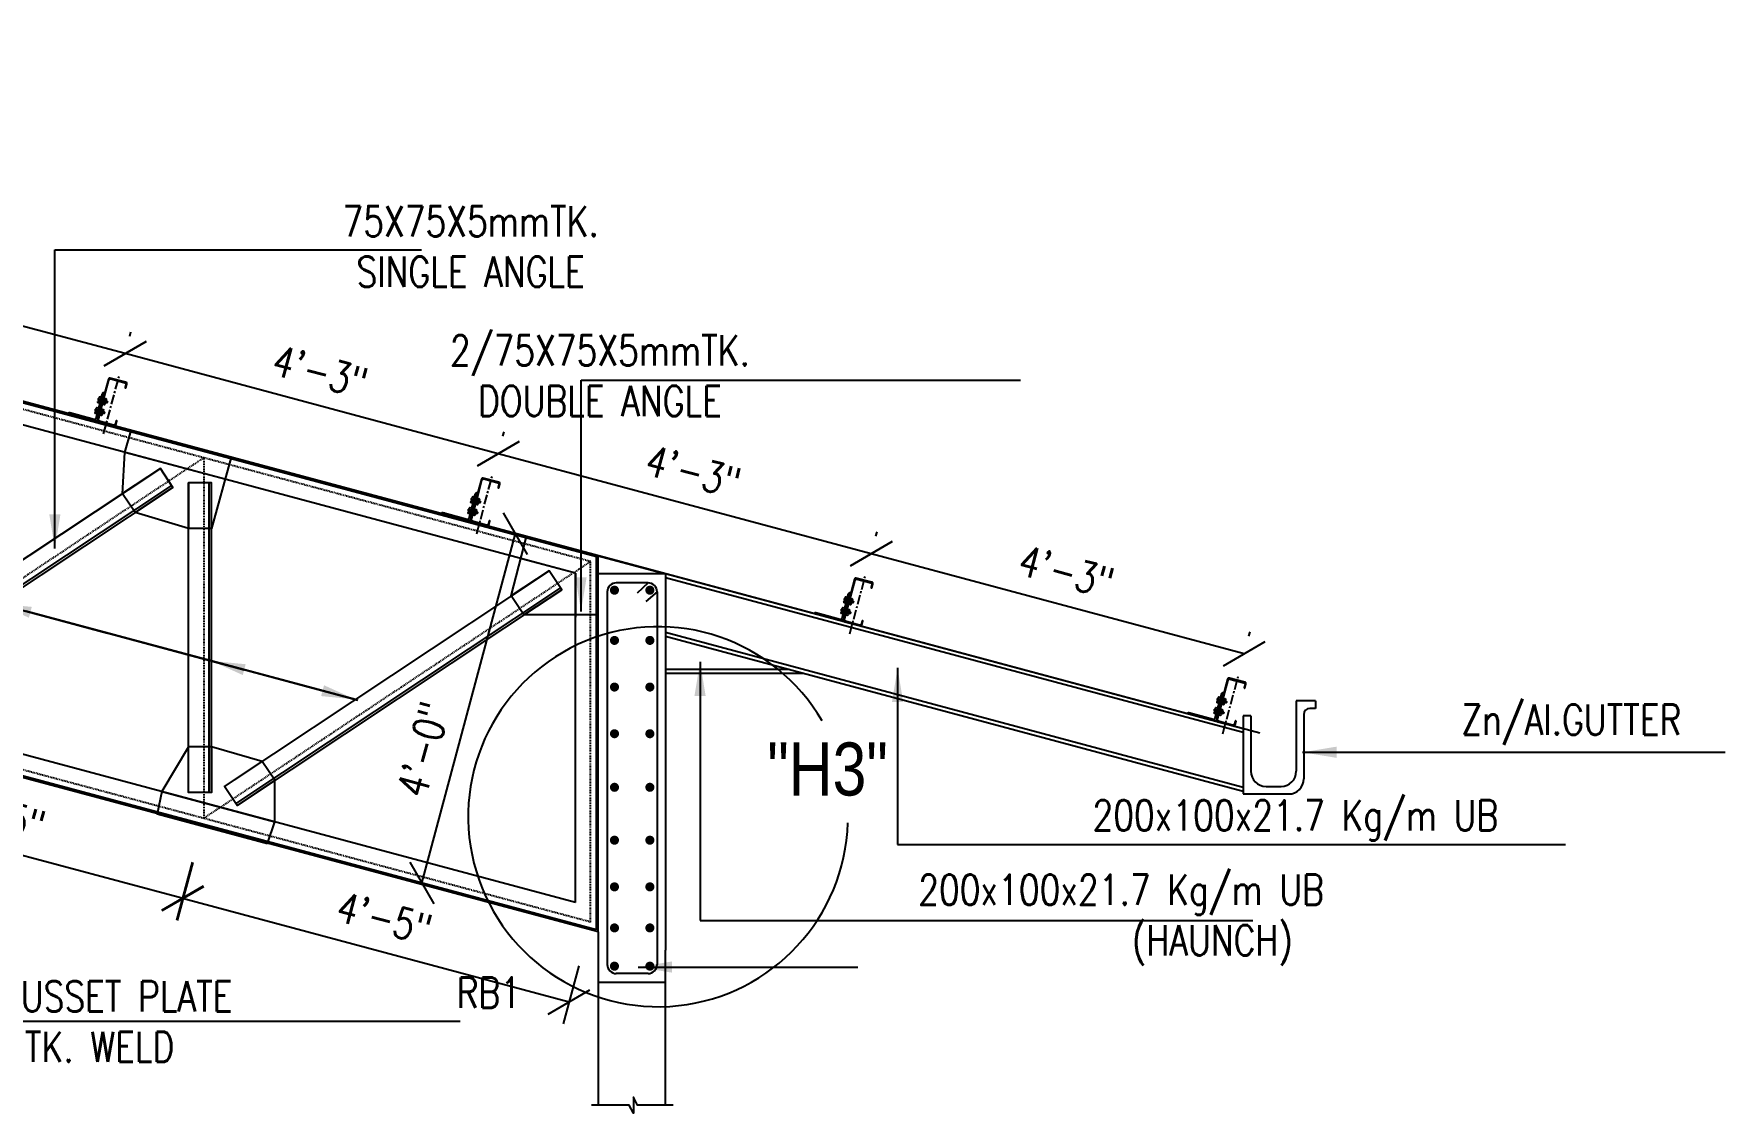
# Model space of a CAD drawing. Extents: x -95606 to 113309, y -42160 to -940.
# Drawn here: x 104742 to 104965.5, y -21052.1 to -20909.6 of the extents above; entities that cross this region are included whole.
import ezdxf

# ---------------------------------------------------------------- set-up
doc = ezdxf.new("R2010")
doc.units = 0
doc.header["$LTSCALE"] = 0.02
doc.header["$MEASUREMENT"] = 0
doc.header["$PDMODE"] = 3
doc.header["$PDSIZE"] = -2
doc.linetypes.add('CENTERX2', pattern=[101.6, 63.5, -12.7, 12.7, -12.7])
doc.linetypes.add('DASHEDX2', pattern=[1.5, 1, -0.5])
doc.layers.get('0').update_dxf_attribs({"linetype": 'CONTINUOUS'})
doc.layers.get('DEFPOINTS').update_dxf_attribs({"linetype": 'CONTINUOUS'})
for name, color, linetype in [('5T', 4, 'CONTINUOUS'), ('A-C PURLIN', 1, 'CONTINUOUS'), ('A-DIM', 1, 'CONTINUOUS'), ('A-GRID', 7, 'CENTERX2'), ('A-OL', 2, 'CONTINUOUS'), ('A-P FRAME', 4, 'CONTINUOUS'), ('A-WELD', 6, 'CONTINUOUS'), ('DIM', 7, 'CONTINUOUS'), ('dimentions', 8, 'CONTINUOUS'), ('EXLINE', 33, 'CONTINUOUS'), ('G-GRID', 7, 'CENTERX2'), ('GUSSET', 1, 'CONTINUOUS'), ('OL', 2, 'CONTINUOUS'), ('RF', 5, 'CONTINUOUS'), ('RF5', 6, 'CONTINUOUS'), ('S-DIM', 7, 'CONTINUOUS'), ('S-TXT', 2, 'CONTINUOUS')]:
    doc.layers.add(name, color=color, linetype=linetype)
doc.layers.add('Layer4', color=4, linetype='CONTINUOUS', lineweight=25)
doc.styles.add('ROMANC', font='romanc.shx')
doc.styles.add('style9', font='romans.shx', dxfattribs={"width": 0.8, "height": 4})
doc.dimstyles.new('TEXT-14', dxfattribs={"dimtxt": 4, "dimasz": 4.5, "dimexe": 3, "dimexo": 6, "dimgap": 2, "dimtad": 1, "dimdec": 0, "dimrnd": 0.5, "dimzin": 1, "dimdsep": 46, "dimlunit": 4, "dimtxsty": 'style9', "dimblk": 'OBLIQUE', "dimcen": 72.09, "dimclrd": 1, "dimclre": 1, "dimclrt": 2, "dimadec": 0, "dimazin": 0, "dimtfac": 1, "dimtdec": 0, "dimtofl": 0, "dimtmove": 0, "dimatfit": 3, "dimfxl": 1, "dimfrac": 2, "dimtolj": 1, "dimtzin": 0, "dimlwd": -1, "dimarcsym": 0})

# ---------------------------------------------------------------- blocks, each defined once
blk = doc.blocks.new('_Oblique')
at = {"color": 0, "linetype": 'ByBlock', "lineweight": -2}
blk.add_line((-0.5, -0.5), (0.5, 0.5), dxfattribs=at)
blk = doc.blocks.new('*D129')
at = {"layer": 'DEFPOINTS', "color": 0, "lineweight": -2, "transparency": 16777216}
for p in [(104805.64, -20975.55), (104807.71, -20976.1), (104795.34, -21022.27)]:
    blk.add_point(p, dxfattribs=at)
at = {"layer": 'dimentions', "color": 1, "transparency": 16777216}
blk.add_line((104793.27, -21021.72), (104805.64, -20975.55), dxfattribs=at)
at = {"layer": 'dimentions', "color": 1, "lineweight": -2, "transparency": 16777216}
for p, q in [((104801.92, -20974.55), (104802.74, -20974.77)), ((104789.55, -21020.72), (104790.37, -21020.94))]:
    blk.add_line(p, q, dxfattribs=at)
at = {"layer": 'dimentions', "color": 1, "transparency": 16777216, "xscale": 4.5, "yscale": 4.5, "zscale": 4.5}
for p, rotation in [((104805.64, -20975.55), 74.9999999999825), ((104793.27, -21021.72), 254.9999999999825)]:
    blk.add_blockref('_Oblique', p, dxfattribs=dict(at, rotation=rotation))
at = {"layer": 'dimentions', "color": 2, "transparency": 16777216, "insert": (104793.47, -21004.05), "char_height": 4, "attachment_point": 5, "rotation": 75, "style": 'style9'}
blk.add_mtext('\\A1;4\'-0"', dxfattribs=at)
blk = doc.blocks.new('*D135')
at = {"layer": 'DEFPOINTS', "color": 0, "lineweight": -2, "transparency": 16777216}
for p in [(104713.35, -20999.47), (104710.52, -21010.03), (104764.55, -21013.19)]:
    blk.add_point(p, dxfattribs=at)
at = {"layer": 'dimentions', "color": 1, "lineweight": -2, "transparency": 16777216}
for p, q in [((104711.79, -21005.27), (104709.74, -21012.93)), ((104763, -21018.99), (104760.94, -21026.65))]:
    blk.add_line(p, q, dxfattribs=at)
at = {"layer": 'dimentions', "color": 1, "transparency": 16777216}
blk.add_line((104761.72, -21023.75), (104710.52, -21010.03), dxfattribs=at)
at = {"layer": 'dimentions', "color": 1, "transparency": 16777216, "xscale": 4.5, "yscale": 4.5, "zscale": 4.5}
for p, rotation in [((104710.52, -21010.03), 165.0000002511156), ((104761.72, -21023.75), 345.0000002511156)]:
    blk.add_blockref('_Oblique', p, dxfattribs=dict(at, rotation=rotation))
at = {"layer": 'dimentions', "color": 2, "transparency": 16777216, "insert": (104737.25, -21012.66), "char_height": 4, "attachment_point": 5, "rotation": 345, "style": 'style9'}
blk.add_mtext('\\A1;4\'-5"', dxfattribs=at)
blk = doc.blocks.new('*D136')
at = {"layer": 'DEFPOINTS', "color": 0, "lineweight": -2, "transparency": 16777216}
for p in [(104764.46, -21013.17), (104761.63, -21023.73), (104815.57, -21026.87)]:
    blk.add_point(p, dxfattribs=at)
at = {"layer": 'dimentions', "color": 1, "lineweight": -2, "transparency": 16777216}
for p, q in [((104762.91, -21018.97), (104760.85, -21026.63)), ((104814.02, -21032.66), (104811.97, -21040.32))]:
    blk.add_line(p, q, dxfattribs=at)
at = {"layer": 'dimentions', "color": 1, "transparency": 16777216}
blk.add_line((104812.74, -21037.42), (104761.63, -21023.73), dxfattribs=at)
at = {"layer": 'dimentions', "color": 1, "transparency": 16777216, "xscale": 4.5, "yscale": 4.5, "zscale": 4.5}
for p, rotation in [((104761.63, -21023.73), 164.9997281419616), ((104812.74, -21037.42), 344.9997281419616)]:
    blk.add_blockref('_Oblique', p, dxfattribs=dict(at, rotation=rotation))
at = {"layer": 'dimentions', "color": 2, "transparency": 16777216, "insert": (104788.32, -21026.35), "char_height": 4, "attachment_point": 5, "rotation": 344.9997, "style": 'style9'}
blk.add_mtext('\\A1;4\'-5"', dxfattribs=at)
blk = doc.blocks.new('A BOLT')
at = {"layer": 'GUSSET'}
h = blk.add_hatch(dxfattribs=at)
h.set_pattern_fill('LINE', color=8, scale=12.375, angle=107, style=0)
h.set_pattern_definition([(286.416, (-3737.1646, 76954.9778), (1.483816784, 0.437161318), [])])
edge = h.paths.add_edge_path()
edge.add_line((7, -1.2), (11.8, 0.3))
edge.add_ellipse((11.2, 2.4), major_axis=(1.59, 1.59), ratio=1, start_angle=241.416, end_angle=331.416)
edge.add_line((13.3, 3.1), (13.1, 3.8))
edge.add_line((13.1, 3.8), (12.9, 4.6))
edge.add_ellipse((10.7, 3.9), major_axis=(1.59, 1.59), ratio=1, start_angle=331.416, end_angle=421.416)
edge.add_line((10.1, 6.1), (7.5, 5.3))
edge.add_line((7.5, 5.3), (5.3, 4.7))
edge.add_ellipse((5.9, 2.5), major_axis=(1.59, 1.59), ratio=1, start_angle=331.416, end_angle=421.416, ccw=False)
edge.add_line((8, 3.1), (8.3, 2.4))
edge.add_line((8.3, 2.4), (8.5, 1.6))
edge.add_ellipse((6.3, 1), major_axis=(1.59, 1.59), ratio=1, start_angle=241.416, end_angle=331.416, ccw=False)
at = {"layer": 'A-GRID'}
blk.add_line((15.8, 4.6), (-20.1, -5.9), dxfattribs=at)
at = {"layer": 'A-OL', "color": 1, "linetype": 'DASHEDX2'}
for p, q in [((-12.7, 8.6), (-11.9, 8.9)), ((-2.5, 11.6), (-3.3, 11.4)), ((-6, -14.1), (-5.2, -13.8)), ((4.2, -11.1), (3.3, -11.4))]:
    blk.add_line(p, q, dxfattribs=at)
at = {"layer": 'A-OL', "color": 1}
for p, q in [((-5.2, -13.8), (-11.9, 8.9)), ((3.3, -11.4), (-3.3, 11.4))]:
    blk.add_line(p, q, dxfattribs=at)
at = {"layer": 'OL'}
for p, q in [((-12.7, 8.6), (-6, -14.1)), ((-2.5, 11.6), (4.2, -11.1)), ((9.2, 5.8), (-0.1, 3.1))]:
    blk.add_line(p, q, dxfattribs=at)
for points in [[(-12.3, 7), (-16.9, 5.6, 0.414214), (-18.5, 2.8), (-18.1, 1.6)], [(-10.2, 0.2), (-14.9, -1.2, -0.414214), (-17.7, 0.3), (-18.1, 1.6)], [(-2, 10), (2.7, 11.3, -0.414214), (5.5, 9.8), (5.9, 8.6)], [(0, 3.1), (4.7, 4.5, 0.414214), (6.2, 7.3), (5.9, 8.6)], [(8.3, 2.4), (8, 3.1, 0.414214), (5.3, 4.7), (2.7, 3.9)], [(8.3, 2.4), (8.5, 1.6, -0.414214), (7, -1.2), (2.9, -2.4)], [(13.1, 3.8), (13.3, 3.1, -0.414214), (11.8, 0.3), (4.5, -1.9)], [(13.1, 3.8), (12.9, 4.6, 0.414214), (10.1, 6.1), (4.6, 4.5)], [(-16.8, -4.9), (-17, -4.2, -0.414214), (-15.5, -1.4), (-12.9, -0.6)], [(-16.8, -4.9), (-16.5, -5.7, 0.414214), (-13.7, -7.2), (-9.7, -6)], [(-8.5, -5.7), (-13.2, -7.1, 0.414214), (-14.7, -9.9), (-14.4, -11.1)], [(-6.5, -12.5), (-11.2, -13.9, -0.414214), (-14, -12.4), (-14.4, -11.1)], [(1.8, -2.7), (6.4, -1.3, -0.414214), (9.2, -2.8), (9.6, -4.1)], [(3.8, -9.5), (8.4, -8.2, 0.414214), (10, -5.4), (9.6, -4.1)]]:
    blk.add_lwpolyline(points, format="xyb", dxfattribs=at)
for points in [[(-0.9, 2.9), (-9.4, 0.4)], [(8.2, 5.5), (7.8, 5.4), (-0.1, 3.1)], [(-7.7, -5.3), (0.8, -2.8)]]:
    blk.add_lwpolyline(points, dxfattribs=at)
blk = doc.blocks.new('RT8-LIP')
at = {"layer": 'A-C PURLIN'}
h = blk.add_hatch(dxfattribs=at)
h.set_pattern_fill('STEEL', color=256, scale=8, angle=16.708, style=0)
h.set_pattern_definition([(61.708, (-15390.126, -58951.48), (-22.365806, 12.038718), []), (61.708, (-15393.777, -58939.315), (-22.365806, 12.038718), [])])
h.paths.add_polyline_path([(-50.1, 64.3), (-69.8, 129.9, -0.414214), (-66.4, 136.1), (-19.5, 150.2, -0.414214), (-13.3, 146.9), (-10.3, 136.8, 0.490314), (-8.8, 136.3, 0.490314), (-7.9, 137.5), (-11.6, 150, 0.414214), (-17.8, 153.3), (-69.6, 137.8, 0.414214), (-72.9, 131.6), (-52.5, 63.6), (-32.1, -4.4, 0.414214), (-25.9, -7.8), (25.9, 7.8, 0.414214), (29.2, 14), (25.5, 26.4, 0.490314), (24, 27, 0.490314), (23.1, 25.7), (26.1, 15.7, -0.414214), (22.7, 9.4), (-24.2, -4.6, -0.414214), (-30.4, -1.3)])
h = blk.add_hatch(dxfattribs=at)
h.set_pattern_fill('STEEL', color=256, scale=11, angle=106.708, style=0)
h.set_pattern_definition([(151.708, (-15373.637, -58962.002), (-16.553237, -30.752983), []), (151.708, (-15390.362, -58967.023), (-16.553237, -30.752983), [])])
h.paths.add_polyline_path([(-60.7, 86.2, 0.414214), (-64.1, 80), (-39.6, -1.4, -0.414214), (-43, -7.7), (-124.4, -32.1, 0.414214), (-127.7, -38.3), (-31.9, -9.6)])
for points in [[(24.2, 27.1), (23.7, 27, 0.414214), (23.1, 25.7), (26.1, 15.7, -0.414214), (22.7, 9.4), (-24.2, -4.6, -0.414214), (-30.4, -1.3), (-50.1, 64.3), (-69.8, 129.9, -0.414214), (-66.4, 136.1), (-19.5, 150.2, -0.414214), (-13.3, 146.9), (-10.3, 136.8, 0.414214), (-9, 136.2), (-8.5, 136.3, 0.414214), (-7.9, 137.5), (-11.6, 150, 0.414214), (-17.8, 153.3), (-69.6, 137.8, 0.414214), (-72.9, 131.6), (-52.5, 63.6), (-32.1, -4.4, 0.414214), (-25.9, -7.8), (25.9, 7.8, 0.414214), (29.2, 14), (25.5, 26.4, 0.414214)], [(-60.7, 86.2), (-31.9, -9.6), (-127.7, -38.3), (-127.7, -38.3, -0.414214), (-124.4, -32.1), (-43, -7.7, 0.414214), (-39.6, -1.4), (-64.1, 80, -0.414214), (-60.7, 86.2)]]:
    blk.add_lwpolyline(points, format="xyb", close=True, dxfattribs=at)
blk = doc.blocks.new('A$C7F18320F')
at = {"layer": 'A-C PURLIN', "xscale": 0.03999999999769976, "yscale": 0.03999999999769976, "zscale": 0.03999999999769976, "rotation": 357.2919999998659}
blk.add_blockref('RT8-LIP', (1.29, 0.32), dxfattribs=at)
at = {"layer": 'A-WELD', "xscale": 0.03999999999769976, "yscale": 0.03999999999769976, "zscale": 0.03999999999769976, "rotation": 357.2919999998659}
for p in [(-0.54, 2.81), (-0.18, 1.36)]:
    blk.add_blockref('A BOLT', p, dxfattribs=at)
blk = doc.blocks.new('*D137')
at = {"layer": 'DEFPOINTS', "color": 0, "lineweight": -2, "transparency": 16777216}
for p in [(104754.07, -20951.79), (104753.13, -20955.29), (104802.43, -20968.5)]:
    blk.add_point(p, dxfattribs=at)
at = {"layer": 'dimentions', "color": 1, "lineweight": -2, "transparency": 16777216}
for p, q in [((104754.68, -20949.49), (104754.84, -20948.89)), ((104803.98, -20962.7), (104804.14, -20962.1))]:
    blk.add_line(p, q, dxfattribs=at)
at = {"layer": 'dimentions', "color": 1, "transparency": 16777216}
blk.add_line((104803.37, -20965), (104754.07, -20951.79), dxfattribs=at)
at = {"layer": 'dimentions', "color": 1, "transparency": 16777216, "xscale": 4.5, "yscale": 4.5, "zscale": 4.5}
for p, rotation in [((104754.07, -20951.79), 164.999999999995), ((104803.37, -20965), 344.9999999999949)]:
    blk.add_blockref('_Oblique', p, dxfattribs=dict(at, rotation=rotation))
at = {"layer": 'dimentions', "color": 2, "transparency": 16777216, "insert": (104779.85, -20954.16), "char_height": 4, "attachment_point": 5, "rotation": 345, "style": 'style9'}
blk.add_mtext('\\A1;4\'-3"', dxfattribs=at)
blk = doc.blocks.new('*D138')
at = {"layer": 'DEFPOINTS', "color": 0, "lineweight": -2, "transparency": 16777216}
for p in [(104704.77, -20938.58), (104703.83, -20942.08), (104753.13, -20955.29)]:
    blk.add_point(p, dxfattribs=at)
at = {"layer": 'dimentions', "color": 1, "lineweight": -2, "transparency": 16777216}
for p, q in [((104705.38, -20936.28), (104705.55, -20935.68)), ((104754.68, -20949.49), (104754.84, -20948.89))]:
    blk.add_line(p, q, dxfattribs=at)
at = {"layer": 'dimentions', "color": 1, "transparency": 16777216}
blk.add_line((104754.07, -20951.79), (104704.77, -20938.58), dxfattribs=at)
at = {"layer": 'dimentions', "color": 1, "transparency": 16777216, "xscale": 4.5, "yscale": 4.5, "zscale": 4.5}
for p, rotation in [((104704.77, -20938.58), 165.0000000000035), ((104754.07, -20951.79), 345.0000000000035)]:
    blk.add_blockref('_Oblique', p, dxfattribs=dict(at, rotation=rotation))
at = {"layer": 'dimentions', "color": 2, "transparency": 16777216, "insert": (104730.55, -20940.95), "char_height": 4, "attachment_point": 5, "rotation": 345, "style": 'style9'}
blk.add_mtext('\\A1;4\'-3"', dxfattribs=at)
blk = doc.blocks.new('*D144')
at = {"layer": 'DEFPOINTS', "color": 0, "lineweight": -2, "transparency": 16777216}
for p in [(104803.37, -20965), (104802.43, -20968.5), (104851.73, -20981.71)]:
    blk.add_point(p, dxfattribs=at)
at = {"layer": 'dimentions', "color": 1, "lineweight": -2, "transparency": 16777216}
for p, q in [((104803.98, -20962.7), (104804.14, -20962.1)), ((104853.28, -20975.91), (104853.44, -20975.31))]:
    blk.add_line(p, q, dxfattribs=at)
at = {"layer": 'dimentions', "color": 1, "transparency": 16777216}
blk.add_line((104852.66, -20978.21), (104803.37, -20965), dxfattribs=at)
at = {"layer": 'dimentions', "color": 1, "transparency": 16777216, "xscale": 4.5, "yscale": 4.5, "zscale": 4.5}
for p, rotation in [((104803.37, -20965), 164.9999999999992), ((104852.66, -20978.21), 344.9999999999992)]:
    blk.add_blockref('_Oblique', p, dxfattribs=dict(at, rotation=rotation))
at = {"layer": 'dimentions', "color": 2, "transparency": 16777216, "insert": (104829.15, -20967.37), "char_height": 4, "attachment_point": 5, "rotation": 345, "style": 'style9'}
blk.add_mtext('\\A1;4\'-3"', dxfattribs=at)
blk = doc.blocks.new('*D145')
at = {"layer": 'DEFPOINTS', "color": 0, "lineweight": -2, "transparency": 16777216}
for p in [(104852.66, -20978.21), (104851.73, -20981.71), (104901.02, -20994.92)]:
    blk.add_point(p, dxfattribs=at)
at = {"layer": 'dimentions', "color": 1, "lineweight": -2, "transparency": 16777216}
for p, q in [((104853.28, -20975.91), (104853.44, -20975.31)), ((104902.58, -20989.12), (104902.74, -20988.52))]:
    blk.add_line(p, q, dxfattribs=at)
at = {"layer": 'dimentions', "color": 1, "transparency": 16777216}
blk.add_line((104901.96, -20991.42), (104852.66, -20978.21), dxfattribs=at)
at = {"layer": 'dimentions', "color": 1, "transparency": 16777216, "xscale": 4.5, "yscale": 4.5, "zscale": 4.5}
for p, rotation in [((104852.66, -20978.21), 165.0000000000035), ((104901.96, -20991.42), 345.0000000000035)]:
    blk.add_blockref('_Oblique', p, dxfattribs=dict(at, rotation=rotation))
at = {"layer": 'dimentions', "color": 2, "transparency": 16777216, "insert": (104878.45, -20980.58), "char_height": 4, "attachment_point": 5, "rotation": 345, "style": 'style9'}
blk.add_mtext('\\A1;4\'-3"', dxfattribs=at)

msp = doc.modelspace()

# ---------------------------------------------------------------- linework, layer by layer
at = {"layer": 'A-DIM', "ltscale": 2}
for p, q in [((104901.834, -21001.841), (104825.465, -20981.378)), ((104901.834, -21009.088), (104825.465, -20988.625)), ((104841.811, -20993.522), (104825.465, -20993.522))]:
    msp.add_line(p, q, dxfattribs=at)
at = {"layer": 'A-GRID'}
for p, q in [((104751.227, -20962.389), (104753.259, -20954.804)), ((104800.525, -20975.599), (104802.557, -20968.013)), ((104849.823, -20988.808), (104851.856, -20981.222)), ((104899.122, -21002.018), (104901.154, -20994.432))]:
    msp.add_line(p, q, dxfattribs=at)
at = {"layer": 'A-P FRAME', "color": 2}
for p, q in [((104908.834, -20997.653), (104908.834, -21006.948)), ((104911.363, -20997.653), (104908.834, -20997.653)), ((104911.363, -20998.653), (104910.634, -20998.653)), ((104911.363, -20997.653), (104911.363, -20998.653)), ((104901.834, -20999.641), (104901.834, -21009.948)), ((104901.834, -20999.641), (104901.834, -21009.948)), ((104902.834, -20999.641), (104901.834, -20999.641)), ((104902.834, -20999.641), (104902.834, -21006.948)), ((104909.834, -20999.453), (104909.834, -21007.948)), ((104901.834, -21009.948), (104907.834, -21009.948)), ((104904.834, -21008.948), (104906.834, -21008.948))]:
    msp.add_line(p, q, dxfattribs=at)
for centre, radius, start, end in [((104910.634, -20999.453), 0.8, 90, 180), ((104904.834, -21006.948), 2, 180, 270), ((104906.834, -21006.948), 2, 270, 0), ((104907.834, -21007.948), 2, 270, 0)]:
    msp.add_arc(centre, radius, start, end, dxfattribs=at)
at = {"layer": 'EXLINE', "color": 2}
for p, q in [((104904.013, -21001.907), (104559.344, -20909.553)), ((104813.573, -20980.779), (104564.303, -20913.988)), ((104901.834, -21009.605), (104825.465, -20989.142)), ((104843.677, -20994.022), (104825.465, -20994.022))]:
    msp.add_line(p, q, dxfattribs=at)
at = {"layer": 'EXLINE'}
for p, q in [((104825.465, -20980.86), (104816.573, -20980.859)), ((104825.465, -20980.86), (104825.465, -21030.553)), ((104816.572, -21028.17), (104816.574, -21051.03)), ((104825.466, -21051.028), (104825.466, -21030.553)), ((104825.466, -21034.859), (104816.574, -21034.859)), ((104825.468, -21034.859), (104816.575, -21034.859))]:
    msp.add_line(p, q, dxfattribs=at)
at = {"layer": 'G-GRID', "color": 8, "ltscale": 0.1}
for p, q in [((104815.572, -20979.246), (104560.011, -20910.768)), ((104815.571, -21026.865), (104560.011, -20958.388)), ((104764.46, -20965.55), (104713.347, -20999.475)), ((104764.46, -20965.55), (104764.46, -21013.17)), ((104815.572, -20979.246), (104764.46, -21013.17)), ((104815.571, -21026.865), (104815.572, -20979.246)), ((104821.601, -20980.86), (104821.601, -20980.86))]:
    msp.add_line(p, q, dxfattribs=at)
at = {"layer": 'Layer4'}
for points in [[(104767.264, -20968.371), (104754.028, -20964.824)], [(104755.386, -20972.773), (104760.382, -20969.457), (104758.723, -20966.957), (104753.724, -20970.275)], [(104765.46, -20974.871), (104765.46, -20968.871), (104762.46, -20968.871), (104762.46, -20974.871)], [(104813.573, -20980.779), (104806.442, -20978.868)], [(104806.76, -20986.295), (104811.756, -20982.979), (104810.097, -20980.479), (104805.098, -20983.797)], [(104813.573, -20980.779), (104813.574, -20986.573)], [(104765.46, -21003.736), (104765.46, -21009.736), (104762.46, -21009.736), (104762.46, -21003.736)], [(104773.851, -21008.137), (104768.859, -21011.451), (104767.2, -21008.951), (104772.192, -21005.638)], [(104758.932, -21009.62), (104773.851, -21013.617)]]:
    msp.add_lwpolyline(points, dxfattribs=at)
msp.add_arc((104824.497, -21012.945), 25.094, 30.24707, 358.14541, dxfattribs=at)
at = {"layer": 'RF', "color": 2, "const_width": 0.6}
for points in [[(104819.034, -20983.03, 1), (104818.434, -20983.03, 1)], [(104823.112, -20983.03, -1), (104823.712, -20983.03, -1)], [(104819.034, -20989.663, -1), (104818.434, -20989.663, -1)], [(104823.112, -20989.663, 1), (104823.712, -20989.663, 1)], [(104819.034, -20995.826, -1), (104818.434, -20995.826, -1)], [(104823.112, -20995.826, 1), (104823.712, -20995.826, 1)], [(104819.034, -21001.989, -1), (104818.434, -21001.989, -1)], [(104823.112, -21001.989, 1), (104823.712, -21001.989, 1)], [(104819.034, -21009.064, -1), (104818.434, -21009.064, -1)], [(104823.112, -21009.064, 1), (104823.712, -21009.064, 1)], [(104819.034, -21016.049, -1), (104818.434, -21016.049, -1)], [(104823.112, -21016.049, 1), (104823.712, -21016.049, 1)], [(104819.034, -21022.212, -1), (104818.434, -21022.212, -1)], [(104823.112, -21022.212, 1), (104823.712, -21022.212, 1)], [(104819.034, -21027.636, -1), (104818.434, -21027.636, -1)], [(104823.112, -21027.636, 1), (104823.712, -21027.636, 1)], [(104819.035, -21032.688, -1), (104818.435, -21032.688, -1)], [(104823.113, -21032.688, 1), (104823.713, -21032.688, 1)], [(104823.113, -21032.688, 1), (104823.713, -21032.688, 1)]]:
    msp.add_lwpolyline(points, format="xyb", close=True, dxfattribs=at)
at = {"layer": 'RF5', "color": 160}
for p, q in [((104817.773, -20983.259), (104817.774, -21032.459)), ((104823.173, -20982.059), (104818.974, -20982.059)), ((104823.173, -20982.059), (104821.75, -20983.409)), ((104824.373, -20983.259), (104822.874, -20984.533)), ((104824.373, -20983.259), (104824.374, -21032.259)), ((104824.374, -21032.259), (104824.374, -21032.459)), ((104823.174, -21033.659), (104818.974, -21033.659)), ((104823.174, -21033.659), (104818.974, -21033.659))]:
    msp.add_line(p, q, dxfattribs=at)
for centre, start, end in [((104818.973, -20983.259), 90, 180), ((104823.173, -20983.259), 0, 90), ((104818.974, -21032.459), 180, 270), ((104823.174, -21032.459), 270, 0.01144)]:
    msp.add_arc(centre, 1.2, start, end, dxfattribs=at)
at = {"layer": 'S-DIM', "color": 1}
for p, q in [((104816.373, -20978.631), (104559.544, -20909.814)), ((104816.373, -21027.91), (104559.544, -20959.093)), ((104760.205, -20969.19), (104717.614, -20997.459)), ((104765.14, -20968.871), (104765.14, -21009.736)), ((104816.373, -21027.91), (104816.373, -20978.631)), ((104811.579, -20982.712), (104768.682, -21011.184)), ((104816.573, -21009.404), (104816.573, -20981.802))]:
    msp.add_line(p, q, dxfattribs=at)
at = {"layer": 'S-DIM', "color": 2}
for p, q in [((104813.573, -21024.261), (104561.844, -20956.81)), ((104816.574, -21028.171), (104559.344, -20959.246)), ((104758.723, -20966.957), (104716.389, -20995.056)), ((104760.382, -20969.457), (104717.791, -20997.726)), ((104901.834, -21001.323), (104817.053, -20978.606)), ((104810.097, -20980.479), (104768.448, -21008.123)), ((104821.511, -20979.8), (104821.51, -20979.8)), ((104811.309, -20983.275), (104768.859, -21011.451))]:
    msp.add_line(p, q, dxfattribs=at)
at = {"layer": 'S-DIM', "color": 3, "linetype": 'Continuous'}
for points in [[(104765.46, -20974.871), (104762.46, -20974.871), (104755.386, -20972.773), (104753.712, -20970.283), (104754.028, -20964.824), (104754.85, -20961.939), (104768.067, -20965.48), (104765.46, -20974.871)], [(104816.573, -20986.295), (104813.574, -20986.295), (104806.76, -20986.295), (104805.098, -20983.797), (104807.105, -20975.941), (104816.608, -20978.487)], [(104772.901, -21016.469), (104773.851, -21013.617), (104773.851, -21008.137), (104772.192, -21005.638), (104765.46, -21003.736), (104762.46, -21003.736), (104758.932, -21009.62), (104758.303, -21012.557), (104772.901, -21016.469)]]:
    msp.add_lwpolyline(points, dxfattribs=at)
at = {"layer": 'S-DIM', "color": 1}
msp.add_lwpolyline([(104826.511, -21051.028), (104821.758, -21051.028), (104821.23, -21049.978), (104821.23, -21052.1), (104820.673, -21051.03), (104815.69, -21051.03)], dxfattribs=at)
at = {"layer": 'S-TXT'}
for p, q in [((104762.46, -21009.736), (104762.46, -20968.871)), ((104765.46, -21009.48), (104765.46, -20968.871)), ((104813.573, -21024.261), (104813.573, -20980.779)), ((104816.572, -21028.17), (104816.573, -20980.859))]:
    msp.add_line(p, q, dxfattribs=at)
at = {"layer": 'S-TXT', "color": 1}
msp.add_lwpolyline([(104816.573, -20978.477), (104825.465, -20980.86), (104816.573, -20980.859), (104816.573, -20978.477)], dxfattribs=at)

# ---------------------------------------------------------------- block references
at = {"ltscale": 44, "xscale": 0.9833464483156201, "yscale": 0.9833464483156201, "zscale": 0.9833464483156201, "rotation": 330.9999999988659}
for p in [(104750.315, -20960.723), (104799.613, -20973.933), (104848.911, -20987.142), (104898.21, -21000.352)]:
    msp.add_blockref('A$C7F18320F', p, dxfattribs=at)

# ---------------------------------------------------------------- texts
at = {"layer": '5T', "lineweight": 9, "insert": (104846.896, -21003.147), "char_height": 7, "attachment_point": 2, "style": 'ROMANC'}
msp.add_mtext('{\\fSwis721 Cn BT|b0|i0|c0|p34;"H3"}', dxfattribs=at)
at = {"layer": 'dimentions', "color": 2, "char_height": 4, "attachment_point": 5, "style": 'style9'}
for s, insert in [('75X75X5mmTK. \\PSINGLE ANGLE', (104799.733, -20937.64)), ('2/75X75X5mmTK. \\PDOUBLE ANGLE ', (104816.818, -20954.703)), ('6mmTK.GUSSET PLATE \\P6mm TK. WELD', (104744.12, -21040.008))]:
    msp.add_mtext_dynamic_manual_height_columns(s, width=104.19387, gutter_width=16, heights=[0], dxfattribs=dict(at, insert=insert))
for s, insert, width in [('Zn/Al.GUTTER', (104945.189, -21000.801), 104.19387), ('200x100x21.7 Kg/m UB', (104908.713, -21013.431), 104.19387), ('200x100x21.7 Kg/m UB \\P           (HAUNCH)', (104885.683, -21026.593), 104.19387), ('RB1', (104802.129, -21036.171), 76.41678)]:
    msp.add_mtext(s, dxfattribs=dict(at, insert=insert, width=width))

# ---------------------------------------------------------------- dimensions: what is measured, and where the dimension line sits
at = {"layer": 'dimentions'}
for p1, p2, distance, picture, middle in [((104753.129, -20955.288), (104703.831, -20942.079), -3.623, '*D138', (104730.552, -20940.952)), ((104802.428, -20968.497), (104753.129, -20955.288), -3.623, '*D137', (104779.85, -20954.162)), ((104851.726, -20981.707), (104802.428, -20968.497), -3.623, '*D144', (104829.148, -20967.371)), ((104901.024, -20994.916), (104851.726, -20981.707), -3.623, '*D145', (104878.447, -20980.581)), ((104764.55, -21013.194), (104713.348, -20999.475), 10.932, '*D135', (104737.254, -21012.662)), ((104815.571, -21026.865), (104764.46, -21013.17), 10.932, '*D136', (104788.32, -21026.345))]:
    dim = msp.add_aligned_dim(p1=p1, p2=p2, distance=distance, dimstyle='TEXT-14', override={"dimfxl": 0.18}, dxfattribs=at)
    dim.commit()
    dim.dimension.update_dxf_attribs({"geometry": picture, "text_midpoint": middle})
dim = msp.add_linear_dim(base=(104805.639, -20975.548), p1=(104795.343, -21022.275), p2=(104807.714, -20976.104), angle=75, dimstyle='TEXT-14', override={"dimfxl": 0.18}, dxfattribs=at)
dim.commit()
dim.dimension.update_dxf_attribs({"geometry": '*D129', "text_midpoint": (104797.698, -21005.183), "dimtype": 161})

# ---------------------------------------------------------------- leaders
at = {"layer": 'DIM'}
for points in [[(104830.044, -20992.5), (104830.044, -21026.646), (104903.076, -21026.646)], [(104856.147, -20993.296), (104856.147, -21016.609), (104944.393, -21016.609)], [(104909.654, -21004.437), (104965.513, -21004.437)], [(104821.843, -21032.803), (104850.892, -21032.803)]]:
    msp.add_leader(points, dimstyle='TEXT-14', override={"dimtad": 0}, dxfattribs=at)
at = {"layer": 'EXLINE'}
for points, override in [([(104744.781, -20977.512), (104744.781, -20938.075), (104793.235, -20938.075)], {"dimtad": 0}), ([(104814.314, -20985.83), (104814.314, -20955.272), (104872.408, -20955.272)], {"dimgap": 2, "dimtad": 0}), ([(104714.348, -20978.666), (104751.746, -20988.687)], {"dimtad": 0}), ([(104737.196, -20984.787), (104769.815, -20993.529)], {"dimtad": 0}), ([(104784.506, -20997.465), (104740.951, -20985.794)], {"dimtad": 0}), ([(104765.46, -20992.362), (104784.826, -20997.55)], {"dimtad": 0}), ([(104727.654, -21001.239), (104727.712, -21039.969), (104798.346, -21039.969)], {"dimtad": 0})]:
    msp.add_leader(points, dimstyle='TEXT-14', override=override, dxfattribs=at)

doc.saveas('drawing.dxf')
